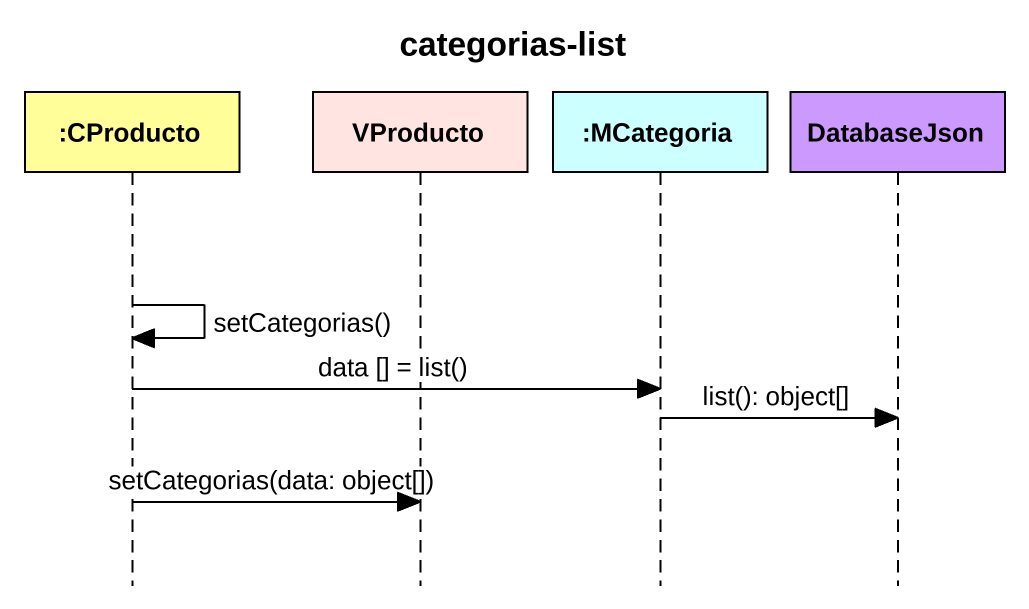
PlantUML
@startuml
title categorias-list
hide footbox
participant ":CProducto" as CProducto #FFFE99
participant VProducto #FFE4E1
participant ":MCategoria" as MCategoria #CCFFFF
participant DatabaseJson #CC99FF

CProducto -> CProducto : setCategorias()
CProducto -> MCategoria : data [] = list()
MCategoria -> DatabaseJson : list(): object[]
CProducto -> VProducto : setCategorias(data: object[])
@enduml
